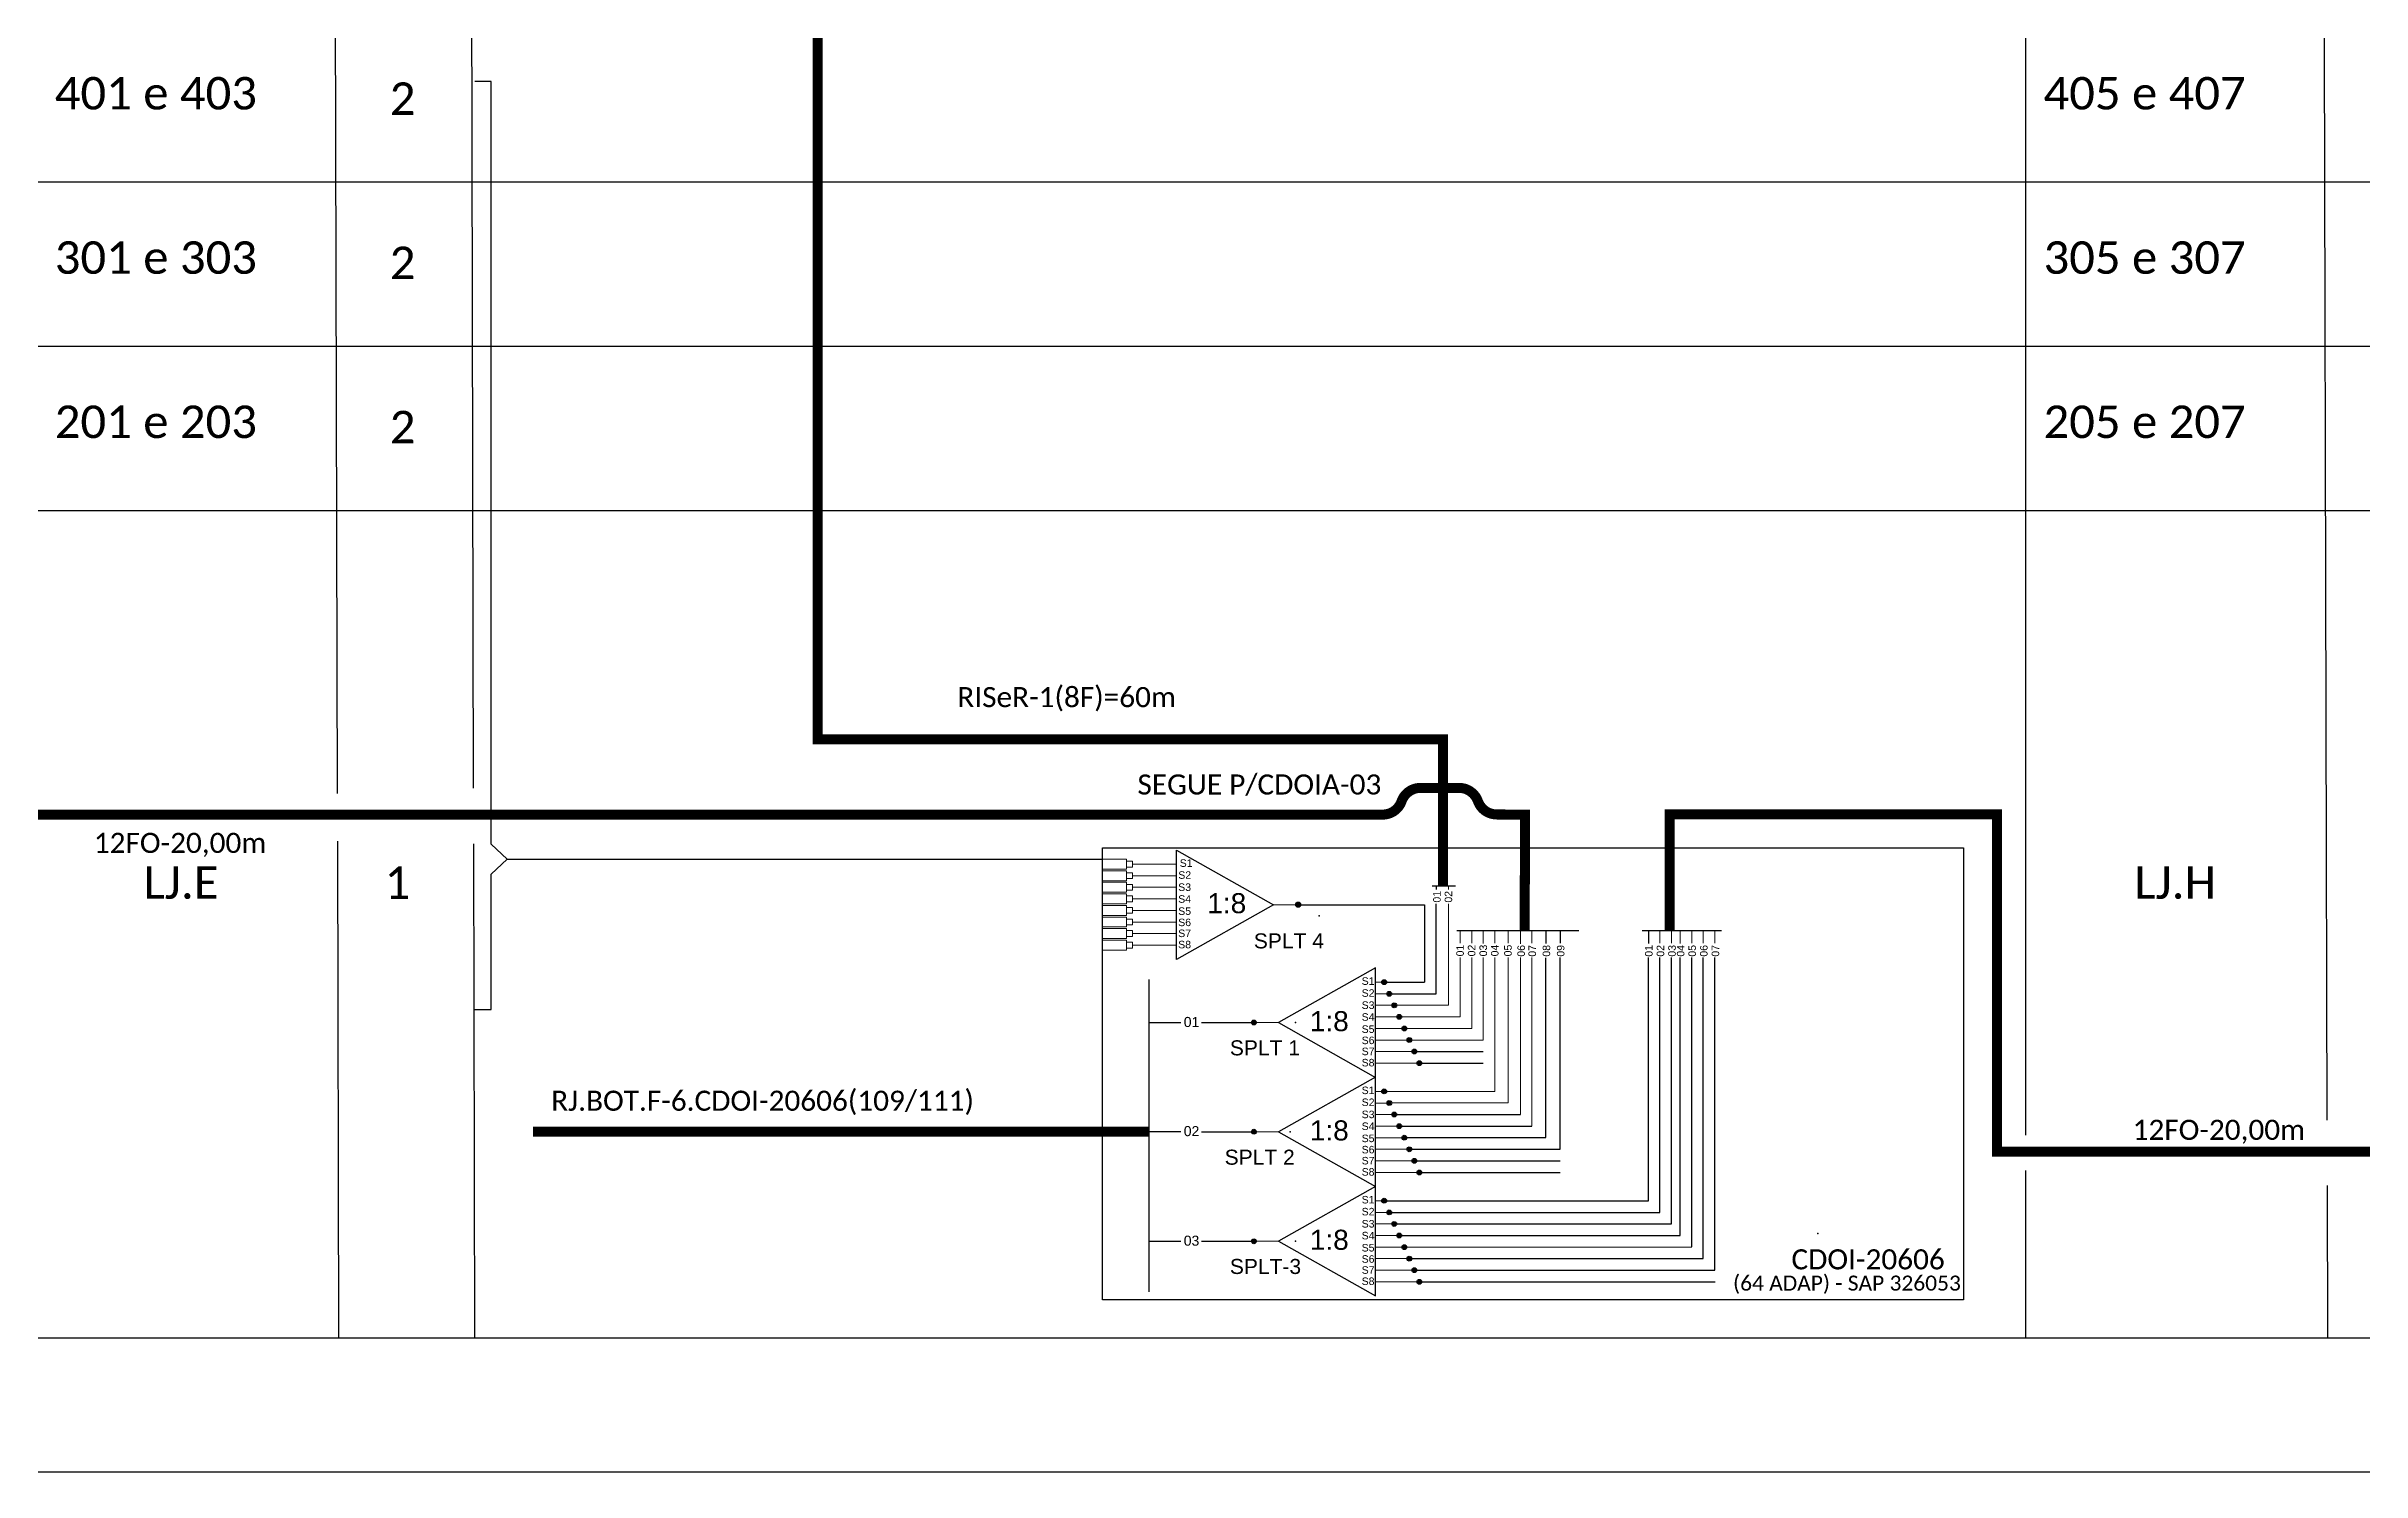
# Model space of a CAD drawing. Header units: metres. Extents: x -1286 to 468, y -500 to 94.
# Drawn here: x 18.2 to 249, y -499.8 to -357.7 of the extents above; entities that cross this region are included whole.
import ezdxf
from ezdxf.enums import TextEntityAlignment as Align

# ---------------------------------------------------------------- set-up
doc = ezdxf.new("R2010")
doc.units = ezdxf.units.M
doc.styles.add('ARIAL', font='arial.ttf')
doc.styles.add('WMF-Calibri0', font='calibri.ttf')
doc.linetypes.add('RESERVA', pattern='A,0.5,-0.15,["RESERVA",Standard,S=0.18,R=0,X=0,Y=-0.1],-1.3', length=1.95)

# ---------------------------------------------------------------- blocks, each defined once
blk = doc.blocks.new('SPLT_1-8_DIV_DIR')
h = blk.add_hatch(color=3)
h.dxf.hatch_style = 1
edge = h.paths.add_edge_path()
edge.add_arc((12.77, 4.04), 0.242, 0, 360)
h = blk.add_hatch(color=3)
h.dxf.hatch_style = 1
edge = h.paths.add_edge_path()
edge.add_arc((13.27, 2.88), 0.242, 0, 360)
h = blk.add_hatch(color=3)
h.dxf.hatch_style = 1
edge = h.paths.add_edge_path()
edge.add_arc((13.77, 1.73), 0.242, 0, 360)
h = blk.add_hatch(color=3)
h.dxf.hatch_style = 1
edge = h.paths.add_edge_path()
edge.add_arc((14.27, 0.58), 0.242, 0, 360)
h = blk.add_hatch(color=3)
h.dxf.hatch_style = 1
edge = h.paths.add_edge_path()
edge.add_arc((14.77, -0.58), 0.242, 0, 360)
h = blk.add_hatch(color=3)
h.dxf.hatch_style = 1
edge = h.paths.add_edge_path()
edge.add_arc((15.27, -1.73), 0.242, 0, 360)
h = blk.add_hatch(color=3)
h.dxf.hatch_style = 1
edge = h.paths.add_edge_path()
edge.add_arc((15.77, -2.88), 0.242, 0, 360)
h = blk.add_hatch(color=3)
h.dxf.hatch_style = 1
edge = h.paths.add_edge_path()
edge.add_arc((16.27, -4.04), 0.242, 0, 360)
at = {"color": 1}
blk.add_lwpolyline([(11.89, 5.45), (2.22, 0), (11.89, -5.45), (11.89, 5.45)], dxfattribs=at)
at = {"color": 7, "lineweight": 0}
for points in [[(12.77, 4.04), (11.89, 4.04)], [(11.89, 2.88), (13.27, 2.88)], [(11.89, 1.73), (13.77, 1.73)], [(11.89, 0.58), (14.27, 0.58)], [(11.89, -0.58), (14.77, -0.58)], [(11.89, -1.73), (15.27, -1.73)], [(11.89, -2.88), (15.77, -2.88)], [(11.89, -4.04), (16.27, -4.04)]]:
    blk.add_lwpolyline(points, dxfattribs=at)
at = {"color": 1, "lineweight": 0}
blk.add_lwpolyline([(2.22, 0), (0, 0)], dxfattribs=at)
at = {"color": 3}
for centre in [(12.77, 4.04), (13.27, 2.88), (13.77, 1.73), (14.27, 0.58), (14.77, -0.58), (15.27, -1.73), (15.77, -2.88), (16.27, -4.04)]:
    blk.add_circle(centre, 0.242, dxfattribs=at)
at = {"color": 1, "style": 'ARIAL'}
for s, height, p in [('S1', 0.75, (10.52, 3.77)), ('S2', 0.75, (10.52, 2.58)), ('1:8', 2, (5.35, -0.85)), ('S3', 0.75, (10.52, 1.37)), ('S4', 0.75, (10.52, 0.19)), ('S5', 0.75, (10.52, -1.02)), ('S6', 0.75, (10.52, -2.14)), ('S7', 0.75, (10.52, -3.24)), ('S8', 0.75, (10.52, -4.36))]:
    blk.add_text(s, height=height, dxfattribs=at).set_placement(p)
blk = doc.blocks.new('SPLITTER_')
blk.add_point((0, 0))
at = {"style": 'ARIAL', "flags": 4}
blk.add_attdef('SPLT', (0, -3.26), '', height=1.5, dxfattribs=at)
blk = doc.blocks.new('LEG_CDO64_DIR')
blk.add_point((0, 0))
at = {"color": 1, "style": 'WMF-Calibri0', "flags": 4}
blk.add_attdef('CDO', (-2.62, -3.57), '', height=2, dxfattribs=at)
blk.add_attdef('MODELO', text='', height=1.5, dxfattribs=at).set_placement((-1.52, -5.5), align=Align.CENTER)
blk = doc.blocks.new('SPLT_1-8_SC-APC_ESQ')
at = {"color": 1}
blk.add_lwpolyline([(7.37, -2.1), (17.04, -7.55), (7.37, -13), (7.37, -2.1)], dxfattribs=at)
at = {"color": 3, "lineweight": 0}
for points in [[(2.41, -3.02), (0, -3.02)], [(2.41, -4), (0, -4)], [(2.41, -4.17), (0, -4.17)], [(2.41, -3.02), (2.41, -4)], [(2.41, -4.17), (2.41, -5.16)], [(2.99, -3.51), (7.37, -3.51)], [(2.41, -5.16), (0, -5.16)], [(2.41, -5.32), (0, -5.32)], [(2.41, -6.31), (0, -6.31)], [(2.41, -6.48), (0, -6.48)], [(2.41, -5.32), (2.41, -6.31)], [(2.41, -6.48), (2.41, -7.46)], [(7.37, -4.66), (2.99, -4.66)], [(7.37, -5.82), (2.99, -5.82)], [(2.41, -7.46), (0, -7.46)], [(2.41, -7.63), (0, -7.63)], [(2.41, -8.62), (0, -8.62)], [(2.41, -8.78), (0, -8.78)], [(2.41, -7.63), (2.41, -8.62)], [(2.41, -8.78), (2.41, -9.77)], [(7.37, -6.97), (2.99, -6.97)], [(7.37, -8.12), (2.99, -8.12)], [(2.41, -9.77), (0, -9.77)], [(2.41, -9.94), (0, -9.94)], [(2.41, -10.92), (0, -10.92)], [(2.41, -11.09), (0, -11.09)], [(2.41, -9.94), (2.41, -10.92)], [(2.41, -11.09), (2.41, -12.08)], [(7.37, -9.28), (2.99, -9.28)], [(7.37, -10.43), (2.99, -10.43)], [(2.41, -12.08), (0, -12.08)], [(7.37, -11.58), (2.99, -11.58)]]:
    blk.add_lwpolyline(points, dxfattribs=at)
for points in [[(2.99, -3.22), (2.41, -3.22), (2.41, -3.8), (2.99, -3.8)], [(2.99, -4.38), (2.41, -4.38), (2.41, -4.95), (2.99, -4.95)], [(2.99, -5.53), (2.41, -5.53), (2.41, -6.1), (2.99, -6.1)], [(2.99, -6.68), (2.41, -6.68), (2.41, -7.26), (2.99, -7.26)], [(2.99, -7.84), (2.41, -7.84), (2.41, -8.41), (2.99, -8.41)], [(2.99, -8.99), (2.41, -8.99), (2.41, -9.56), (2.99, -9.56)], [(2.99, -10.14), (2.41, -10.14), (2.41, -10.72), (2.99, -10.72)], [(2.99, -11.3), (2.41, -11.3), (2.41, -11.87), (2.99, -11.87)]]:
    blk.add_lwpolyline(points, close=True, dxfattribs=at)
at = {"color": 1, "lineweight": 0}
blk.add_lwpolyline([(17.04, -7.55), (19.26, -7.55)], dxfattribs=at)
at = {"color": 1, "style": 'ARIAL'}
for s, height, p in [('S2', 0.75, (7.56, -4.97)), ('S1', 0.75, (7.7, -3.78)), ('S3', 0.75, (7.55, -6.18)), ('S4', 0.75, (7.55, -7.36)), ('1:8', 2, (10.45, -8.4)), ('S5', 0.75, (7.55, -8.57)), ('S6', 0.75, (7.55, -9.69)), ('S7', 0.75, (7.55, -10.78)), ('S8', 0.75, (7.55, -11.9))]:
    blk.add_text(s, height=height, dxfattribs=at).set_placement(p)

msp = doc.modelspace()

# ---------------------------------------------------------------- hatches: boundary and pattern name
h = msp.add_hatch(color=3)
h.dxf.hatch_style = 1
edge = h.paths.add_edge_path()
edge.add_arc((142.98, -443.29), 0.256, 0, 360)
h = msp.add_hatch(color=3)
h.dxf.hatch_style = 1
edge = h.paths.add_edge_path()
edge.add_arc((138.56, -455.04), 0.242, 0, 360)
h = msp.add_hatch(color=3)
h.dxf.hatch_style = 1
edge = h.paths.add_edge_path()
edge.add_arc((138.56, -465.92), 0.242, 0, 360)
h = msp.add_hatch(color=3)
h.dxf.hatch_style = 1
edge = h.paths.add_edge_path()
edge.add_arc((138.56, -476.84), 0.242, 0, 360)

# ---------------------------------------------------------------- linework, layer by layer
at = {"color": 211, "linetype": 'Continuous', "ltscale": 4}
msp.add_line((153.55, -466.51), (167.66, -466.51), dxfattribs=at)
at = {"color": 169, "linetype": 'Continuous', "ltscale": 4}
msp.add_line((154.05, -467.66), (169.08, -467.66), dxfattribs=at)
at = {"color": 8, "linetype": 'RESERVA'}
msp.add_line((154.55, -468.81), (169.08, -468.81), dxfattribs=at)
msp.add_lwpolyline([(-372.87, -499.81), (468.13, -499.81), (468.13, 94.19), (-372.87, 94.19)], close=True)
for points in [[(-364.3, -223.9), (-364.3, -486.46), (419.64, -486.46), (419.64, -223.9)], [(215.51, -466.25), (215.51, -223.9)], [(-364.3, -371.25), (419.64, -371.25)], [(-364.3, -387.62), (419.64, -387.62)], [(-364.3, -403.99), (419.64, -403.99)], [(215.51, -486.46), (215.51, -469.8)]]:
    msp.add_lwpolyline(points)
at = {"color": 7}
for points in [[(46.64, -223.9), (47.17, -432.21)], [(60.3, -223.9), (60.73, -431.68)], [(244.91, -223.9), (245.53, -464.78)], [(47.18, -436.97), (47.31, -486.46)], [(60.74, -437.24), (60.84, -486.46)], [(209.31, -437.62), (209.31, -482.68)], [(152.55, -475.11), (180.19, -475.11), (180.19, -448.57)], [(245.55, -471.27), (245.58, -486.46)], [(128.1, -476.83), (131.26, -476.83)], [(133.33, -476.84), (138.56, -476.84)]]:
    msp.add_lwpolyline(points, dxfattribs=at)
at = {"color": 5, "const_width": 1}
msp.add_lwpolyline([(157.4, -441.4), (157.4, -426.81), (95.06, -426.81), (95.07, -265.14)], dxfattribs=at)
at = {"color": 3}
for points in [[(60.87, -453.73), (62.52, -453.73), (62.53, -440.26), (64.1, -438.75), (62.53, -437.25), (62.53, -431.37), (62.53, -428.35), (62.53, -361.25), (60.88, -361.25)], [(64.1, -438.75), (123.46, -438.76)], [(151.55, -472.81), (177.88, -472.81), (177.88, -448.57)], [(128.1, -455.03), (131.26, -455.03)], [(133.33, -455.04), (138.56, -455.04)]]:
    msp.add_lwpolyline(points, dxfattribs=at)
at = {"color": 1, "const_width": 1}
msp.add_lwpolyline([(125.22, -434.31), (148.71, -434.31), (151.4, -434.31, 0.317297), (153.28, -432.98, -0.317297), (155.17, -431.65), (159, -431.65, -0.316859), (160.89, -432.97, 0.316598), (162.77, -434.3), (165.59, -434.31), (165.55, -445.86)], format="xyb", dxfattribs=at)
for points in [[(-38.54, -469.79), (-53.47, -469.79), (-58.9, -469.79), (-58.9, -484.33), (14.51, -484.33), (14.51, -434.31), (125.22, -434.31)], [(180.01, -445.86), (180.01, -434.29), (212.64, -434.29), (212.64, -467.91), (269.9, -467.91)], [(66.68, -465.91), (128.1, -465.91)]]:
    msp.add_lwpolyline(points, dxfattribs=at)
at = {"color": 1}
msp.add_lwpolyline([(123.46, -437.62), (209.31, -437.62), (209.31, -482.68), (123.46, -482.68)], close=True, dxfattribs=at)
at = {"color": 5, "linetype": 'Continuous', "ltscale": 4}
for points in [[(156.33, -441.4), (158.67, -441.4)], [(156.72, -441.4), (156.72, -441.79)], [(152.29, -452.17), (156.72, -452.17), (156.72, -443.21)]]:
    msp.add_lwpolyline(points, dxfattribs=at)
at = {"color": 5, "lineweight": 0}
for points in [[(157.97, -441.4), (157.97, -441.79)], [(152.79, -453.32), (157.97, -453.32), (157.97, -443.22)], [(162.59, -445.86), (162.59, -447.14)], [(181.04, -445.86), (181.04, -447.15)], [(162.59, -461.91), (162.59, -448.57)], [(151.79, -461.91), (162.59, -461.91)]]:
    msp.add_lwpolyline(points, dxfattribs=at)
at = {"color": 3, "linetype": 'Continuous', "ltscale": 4}
for points in [[(142.98, -443.29), (155.56, -443.29), (155.56, -445.42)], [(155.56, -445.42), (155.56, -451.01)], [(177.88, -445.86), (177.88, -447.15)], [(151.79, -451.01), (155.56, -451.01)]]:
    msp.add_lwpolyline(points, dxfattribs=at)
at = {"color": 1}
for points in [[(158.79, -445.86), (170.96, -445.86)], [(177.25, -445.86), (180.01, -445.86)], [(180.01, -445.86), (185.17, -445.86)], [(153.55, -477.42), (182.2, -477.41), (182.2, -448.57)], [(128.1, -481.88), (128.1, -450.75)]]:
    msp.add_lwpolyline(points, dxfattribs=at)
at = {"color": 3, "lineweight": 0}
for points in [[(159.13, -445.86), (159.13, -447.14)], [(153.29, -454.47), (159.13, -454.47), (159.13, -448.57)]]:
    msp.add_lwpolyline(points, dxfattribs=at)
at = {"color": 2, "lineweight": 0}
for points in [[(160.27, -445.86), (160.27, -447.14)], [(179.03, -445.86), (179.03, -447.14)], [(153.79, -455.62), (160.27, -455.62), (160.27, -448.57)]]:
    msp.add_lwpolyline(points, dxfattribs=at)
at = {"color": 7, "lineweight": 0}
for points in [[(161.43, -445.86), (161.43, -447.15)], [(180.19, -445.86), (180.19, -447.14)], [(154.29, -456.78), (161.43, -456.78), (161.43, -448.57)]]:
    msp.add_lwpolyline(points, dxfattribs=at)
at = {"color": 1, "lineweight": 0}
for points in [[(163.9, -445.86), (163.9, -447.14)], [(182.2, -445.86), (182.2, -447.14)], [(163.9, -463.05), (163.9, -448.57)], [(152.05, -463.05), (163.9, -463.05)]]:
    msp.add_lwpolyline(points, dxfattribs=at)
at = {"color": 190, "lineweight": 0}
for points in [[(165.15, -445.86), (165.15, -447.18)], [(183.35, -445.86), (183.35, -447.14)]]:
    msp.add_lwpolyline(points, dxfattribs=at)
at = {"color": 45, "lineweight": 0}
for points in [[(166.25, -445.86), (166.25, -447.14)], [(184.51, -445.86), (184.51, -447.14)]]:
    msp.add_lwpolyline(points, dxfattribs=at)
at = {"color": 6, "linetype": 'Continuous', "ltscale": 4}
for points in [[(167.66, -445.86), (167.66, -447.15)], [(154.08, -478.56), (183.35, -478.55), (183.35, -448.57)], [(152.55, -464.2), (165.14, -464.2)]]:
    msp.add_lwpolyline(points, dxfattribs=at)
at = {"color": 250, "linetype": 'Continuous', "ltscale": 4}
msp.add_lwpolyline([(169.08, -445.86), (169.08, -447.14)], dxfattribs=at)
at = {"color": 2}
for points in [[(152.05, -473.96), (179.03, -473.96), (179.03, -448.57)], [(128.1, -465.91), (131.26, -465.91)], [(133.33, -465.92), (138.56, -465.92)]]:
    msp.add_lwpolyline(points, dxfattribs=at)
at = {"color": 5}
msp.add_lwpolyline([(153.05, -476.26), (181.04, -476.26), (181.04, -448.57)], dxfattribs=at)
at = {"color": 27, "linetype": 'Continuous', "ltscale": 4}
for points in [[(154.55, -479.72), (184.51, -479.72), (184.51, -448.57)], [(153.05, -465.35), (166.25, -465.35)]]:
    msp.add_lwpolyline(points, dxfattribs=at)
at = {"color": 6, "lineweight": 0}
msp.add_lwpolyline([(165.14, -464.2), (165.14, -448.57)], dxfattribs=at)
at = {"color": 27, "lineweight": 0}
msp.add_lwpolyline([(166.25, -465.35), (166.25, -448.57)], dxfattribs=at)
at = {"color": 211, "linetype": 'Continuous', "ltscale": 4}
msp.add_lwpolyline([(167.66, -466.51), (167.66, -448.58)], dxfattribs=at)
at = {"color": 169, "linetype": 'Continuous', "ltscale": 4}
msp.add_lwpolyline([(169.08, -467.66), (169.08, -448.57)], dxfattribs=at)
at = {"color": 8, "linetype": 'RESERVA'}
for points in [[(154.79, -457.93), (161.43, -457.93)], [(155.29, -459.08), (161.43, -459.08)], [(155.05, -469.97), (169.08, -469.97)], [(155.05, -480.88), (184.55, -480.88)]]:
    msp.add_lwpolyline(points, dxfattribs=at)
at = {"color": 3}
for centre, radius in [((142.98, -443.29), 0.256), ((138.56, -455.04), 0.242), ((138.56, -465.92), 0.242), ((138.56, -476.84), 0.242)]:
    msp.add_circle(centre, radius, dxfattribs=at)

# ---------------------------------------------------------------- block references
for name, p in [('SPLT_1-8_SC-APC_ESQ', (123.46, -435.74)), ('SPLT_1-8_DIV_DIR', (138.78, -455.05)), ('SPLT_1-8_DIV_DIR', (138.78, -465.94)), ('SPLT_1-8_DIV_DIR', (138.78, -476.84))]:
    msp.add_blockref(name, p)
ref = msp.add_blockref('SPLITTER_', (145.08, -444.39), dxfattribs=dict(xscale=-1))
ref.add_attrib('SPLT', 'SPLT 4', (138.55, -447.65), dxfattribs={"height": 1.5, "style": 'ARIAL'})
ref = msp.add_blockref('SPLITTER_', (142.69, -455.05), dxfattribs=dict(xscale=-1))
ref.add_attrib('SPLT', 'SPLT 1', (136.16, -458.31), dxfattribs={"height": 1.5, "style": 'ARIAL'})
ref = msp.add_blockref('SPLITTER_', (142.17, -465.94), dxfattribs=dict(xscale=-1))
ref.add_attrib('SPLT', 'SPLT 2', (135.64, -469.21), dxfattribs={"height": 1.5, "style": 'ARIAL'})
ref = msp.add_blockref('SPLITTER_', (142.69, -476.84), dxfattribs=dict(xscale=-1))
ref.add_attrib('SPLT', 'SPLT-3', (136.16, -480.1), dxfattribs={"height": 1.5, "style": 'ARIAL'})
ref = msp.add_blockref('LEG_CDO64_DIR', (194.77, -476.06))
ref.add_attrib('CDO', 'CDOI-20606', (192.15, -479.64), dxfattribs={"color": 1, "height": 2, "style": 'WMF-Calibri0'})
ref.add_attrib('MODELO', '(64 ADAP) - SAP 326053', dxfattribs={"color": 1, "height": 1.5, "style": 'WMF-Calibri0'}).set_placement((197.68, -481.76), align=Align.CENTER)

# ---------------------------------------------------------------- texts
at = {"color": 7, "style": 'WMF-Calibri0'}
for s, p in [('401 e 403', (19.01, -364.03)), ('405 e 407', (217.28, -364.03)), ('301 e 303', (19.01, -380.41)), ('305 e 307', (217.28, -380.41)), ('201 e 203', (19.01, -396.78)), ('205 e 207', (217.28, -396.78)), ('LJ.E', (27.86, -442.7)), ('LJ.H', (226.33, -442.7))]:
    msp.add_text(s, height=3.24, dxfattribs=at).set_placement(p)
at = {"color": 5, "style": 'WMF-Calibri0'}
msp.add_text('RISeR-1(8F)=60m', height=2, dxfattribs=at).set_placement((108.99, -423.6))
at = {"color": 1, "style": 'WMF-Calibri0'}
for s, p in [('SEGUE P/CDOIA-03', (126.95, -432.31)), ('12FO-20,00m', (22.9, -438.13)), ('RJ.BOT.F-6.CDOI-20606(109/111)', (68.5, -463.83)), ('12FO-20,00m', (226.16, -466.73))]:
    msp.add_text(s, height=2, dxfattribs=at).set_placement(p)
at = {"style": 'ARIAL'}
for s, p in [('01', (156.8, -442.5)), ('02', (157.95, -442.5)), ('01', (159.11, -447.86)), ('02', (160.26, -447.86)), ('03', (161.42, -447.86)), ('04', (162.57, -447.86)), ('05', (163.88, -447.86)), ('06', (165.2, -447.89)), ('08', (167.72, -447.89)), ('09', (169.14, -447.89)), ('01', (177.93, -447.89)), ('02', (179.09, -447.89)), ('03', (180.24, -447.89)), ('04', (181.1, -447.89)), ('05', (182.25, -447.89)), ('06', (183.41, -447.89)), ('07', (184.57, -447.89))]:
    msp.add_text(s, height=0.75, rotation=90, dxfattribs=at).set_placement(p, align=Align.MIDDLE_CENTER)
at = {"color": 7, "style": 'ARIAL'}
msp.add_text('07', height=0.75, rotation=90, dxfattribs=at).set_placement((166.3, -447.89), align=Align.MIDDLE_CENTER)
at = {"style": 'ARIAL'}
for s, p in [('01', (132.34, -454.98)), ('02', (132.34, -465.86)), ('03', (132.34, -476.78))]:
    msp.add_text(s, height=1, dxfattribs=at).set_placement(p, align=Align.MIDDLE_CENTER)
at = {"color": 7, "style": 'WMF-Calibri0', "flags": 4}
for tag, p in [('2', (53.69, -362.95)), ('2', (53.69, -379.32)), ('2', (53.69, -395.69)), ('1', (53.17, -441.1))]:
    msp.add_attdef(tag, text='XX', height=3.24, dxfattribs=at).set_placement(p, align=Align.MIDDLE_CENTER)

doc.saveas('drawing.dxf')
